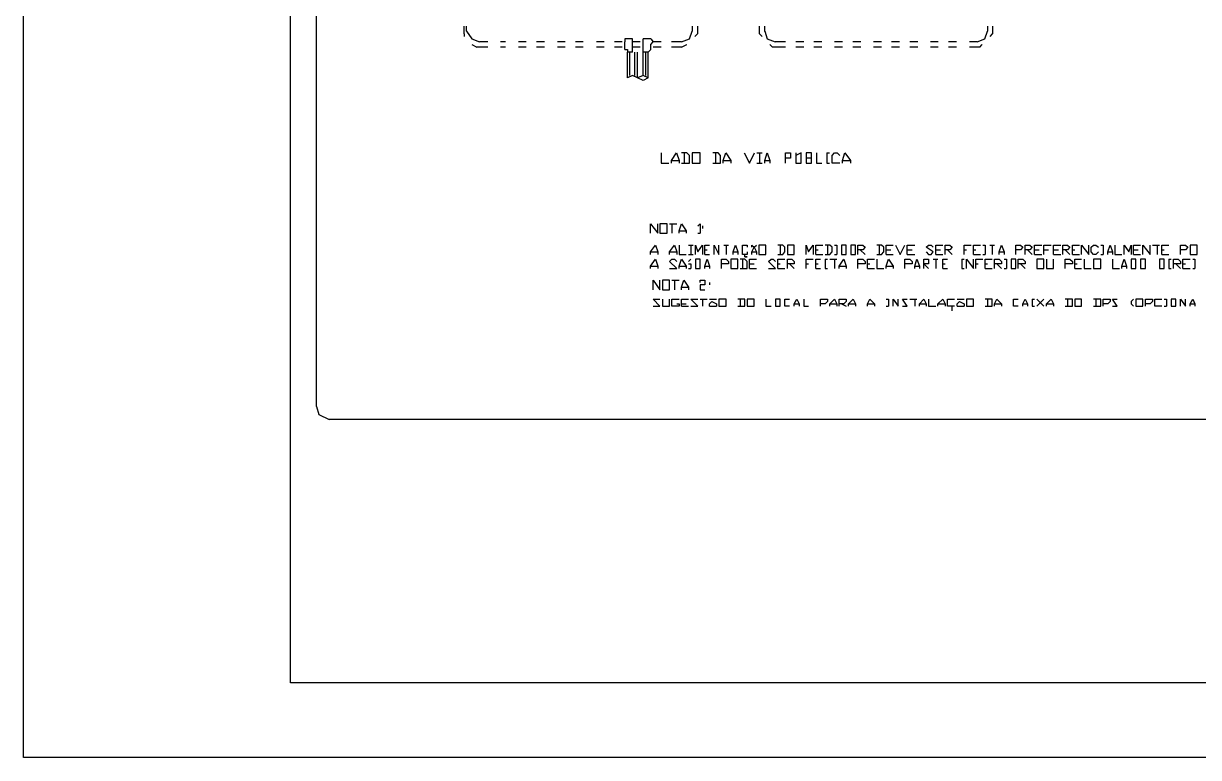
# Model space of a CAD drawing. Header units: millimetres. Extents: x 3453 to 3750, y 2320 to 2530.
# Drawn here: x 3453 to 3563, y 2320.1 to 2388.8 of the extents above; entities that cross this region are included whole.
import ezdxf

# ---------------------------------------------------------------- set-up
doc = ezdxf.new("R2010")
doc.units = ezdxf.units.MM

msp = doc.modelspace()

# ---------------------------------------------------------------- hatches: boundary and pattern name
at = {"true_color": 0x000007}
for points in [[(3494.49, 2388.03), (3494.47, 2388.03), (3494.47, 2388.01), (3494.49, 2388.01)], [(3516.07, 2387.8), (3516.05, 2387.8), (3516.05, 2387.76), (3516.07, 2387.76)], [(3522.37, 2388.03), (3522.34, 2388.03), (3522.34, 2388.01), (3522.37, 2388.01)], [(3543.74, 2387.8), (3543.71, 2387.8), (3543.71, 2387.76), (3543.74, 2387.76)]]:
    msp.add_hatch(color=7, dxfattribs=at).paths.add_polyline_path(points)

# ---------------------------------------------------------------- linework, layer by layer
at = {"ltscale": 3}
for p, q in [((3453, 2320.07), (3453, 2530.07)), ((3478, 2327.07), (3478, 2523.07)), ((3743, 2327.07), (3478, 2327.07)), ((3750, 2320.07), (3453, 2320.07))]:
    msp.add_line(p, q, dxfattribs=at)
at = {"color": 7, "linetype": 'Continuous', "lineweight": -2, "true_color": 0x000007}
for points in [[(3480.42, 2352.93), (3480.42, 2457.83), (3480.42, 2457.83)], [(3494.26, 2387.82), (3494.26, 2388.55), (3494.26, 2388.55)], [(3494.49, 2388.07), (3494.49, 2388.55), (3494.49, 2388.55)], [(3515.62, 2388.55), (3515.62, 2388.07), (3515.62, 2388.07)], [(3516.11, 2388.55), (3516.11, 2387.82), (3516.11, 2387.82)], [(3521.92, 2387.82), (3521.92, 2388.55), (3521.92, 2388.55)], [(3522.4, 2388.07), (3522.4, 2388.55), (3522.4, 2388.55)], [(3543.25, 2388.55), (3543.25, 2388.07), (3543.25, 2388.07)], [(3543.74, 2388.55), (3543.74, 2387.82), (3543.74, 2387.82)], [(3494.26, 2387.82), (3494.26, 2387.58), (3494.26, 2387.58)], [(3494.49, 2388.07), (3494.97, 2387.34), (3495.7, 2387.07)], [(3509.54, 2387.34), (3509.29, 2387.34), (3509.29, 2387.34)], [(3509.29, 2387.34), (3509.29, 2387.07), (3509.29, 2387.07)], [(3510.02, 2387.34), (3509.54, 2387.34), (3509.54, 2387.34)], [(3510.02, 2386.1), (3510.02, 2387.34), (3510.02, 2387.34)], [(3511.01, 2386.1), (3511.01, 2387.34), (3511.01, 2387.34)], [(3511.49, 2387.34), (3511.01, 2387.34), (3511.01, 2387.34)], [(3511.74, 2387.34), (3511.49, 2387.34), (3511.49, 2387.34)], [(3511.74, 2387.34), (3511.97, 2387.07), (3511.97, 2387.07)], [(3514.62, 2387.07), (3515.35, 2387.34), (3515.62, 2388.07)], [(3515.86, 2387.58), (3516.11, 2387.82), (3516.11, 2387.82)], [(3521.92, 2387.82), (3522.16, 2387.58), (3522.16, 2387.58)], [(3522.4, 2388.07), (3522.64, 2387.34), (3523.37, 2387.07)], [(3542.29, 2387.07), (3543.02, 2387.34), (3543.25, 2388.07)], [(3543.5, 2387.58), (3543.74, 2387.82), (3543.74, 2387.82)], [(3494.97, 2386.83), (3495.46, 2386.58), (3495.46, 2386.58)], [(3496.46, 2386.58), (3495.46, 2386.58), (3495.46, 2386.58)], [(3496.46, 2387.07), (3495.7, 2387.07), (3495.7, 2387.07)], [(3498.14, 2387.07), (3497.66, 2387.07), (3497.66, 2387.07)], [(3498.14, 2386.58), (3497.66, 2386.58), (3497.66, 2386.58)], [(3500.07, 2387.07), (3499.34, 2387.07), (3499.34, 2387.07)], [(3500.07, 2386.58), (3499.34, 2386.58), (3499.34, 2386.58)], [(3501.79, 2387.07), (3501.04, 2387.07), (3501.04, 2387.07)], [(3501.79, 2386.58), (3501.04, 2386.58), (3501.04, 2386.58)], [(3503.72, 2387.07), (3502.99, 2387.07), (3502.99, 2387.07)], [(3503.72, 2386.58), (3502.99, 2386.58), (3502.99, 2386.58)], [(3505.4, 2387.07), (3504.69, 2387.07), (3504.69, 2387.07)], [(3505.4, 2386.58), (3504.69, 2386.58), (3504.69, 2386.58)], [(3507.36, 2387.07), (3506.64, 2387.07), (3506.64, 2387.07)], [(3507.36, 2386.58), (3506.64, 2386.58), (3506.64, 2386.58)], [(3509.05, 2387.07), (3508.32, 2387.07), (3508.32, 2387.07)], [(3509.05, 2386.58), (3508.32, 2386.58), (3508.32, 2386.58)], [(3509.29, 2387.07), (3509.29, 2387.08), (3509.29, 2387.08)], [(3509.29, 2386.83), (3509.29, 2387.07), (3509.29, 2387.07)], [(3509.29, 2386.35), (3509.29, 2386.83), (3509.29, 2386.83)], [(3509.29, 2386.35), (3509.54, 2386.35), (3509.54, 2386.1)], [(3510.74, 2387.07), (3510.02, 2387.07), (3510.02, 2387.07)], [(3510.74, 2386.58), (3510.02, 2386.58), (3510.02, 2386.58)], [(3511.49, 2386.1), (3511.74, 2386.35), (3511.74, 2386.35)], [(3511.74, 2386.83), (3511.97, 2387.07), (3511.97, 2387.07)], [(3511.74, 2386.35), (3511.74, 2386.83), (3511.74, 2386.83)], [(3511.97, 2387.07), (3511.97, 2387.08), (3511.97, 2387.08)], [(3512.69, 2387.07), (3511.97, 2387.07), (3511.97, 2387.07)], [(3512.69, 2386.58), (3511.97, 2386.58), (3511.97, 2386.58)], [(3514.62, 2387.07), (3513.66, 2387.07), (3513.66, 2387.07)], [(3514.62, 2386.58), (3513.66, 2386.58), (3513.66, 2386.58)], [(3514.62, 2386.58), (3515.1, 2386.83), (3515.1, 2386.83)], [(3522.89, 2386.83), (3523.12, 2386.58), (3523.12, 2386.58)], [(3524.33, 2386.58), (3523.12, 2386.58), (3523.12, 2386.58)], [(3524.33, 2387.07), (3523.37, 2387.07), (3523.37, 2387.07)], [(3526.05, 2387.07), (3525.32, 2387.07), (3525.32, 2387.07)], [(3526.05, 2386.58), (3525.32, 2386.58), (3525.32, 2386.58)], [(3527.74, 2387.07), (3527.01, 2387.07), (3527.01, 2387.07)], [(3527.74, 2386.58), (3527.01, 2386.58), (3527.01, 2386.58)], [(3529.67, 2387.07), (3528.94, 2387.07), (3528.94, 2387.07)], [(3529.67, 2386.58), (3528.94, 2386.58), (3528.94, 2386.58)], [(3531.39, 2387.07), (3530.66, 2387.07), (3530.66, 2387.07)], [(3531.39, 2386.58), (3530.66, 2386.58), (3530.66, 2386.58)], [(3533.32, 2387.07), (3532.59, 2387.07), (3532.59, 2387.07)], [(3533.32, 2386.58), (3532.59, 2386.58), (3532.59, 2386.58)], [(3535.02, 2387.07), (3534.27, 2387.07), (3534.27, 2387.07)], [(3535.02, 2386.58), (3534.27, 2386.58), (3534.27, 2386.58)], [(3536.72, 2387.07), (3535.99, 2387.07), (3535.99, 2387.07)], [(3536.72, 2386.58), (3535.99, 2386.58), (3535.99, 2386.58)], [(3538.65, 2387.07), (3537.92, 2387.07), (3537.92, 2387.07)], [(3538.65, 2386.58), (3537.92, 2386.58), (3537.92, 2386.58)], [(3539.61, 2387.07), (3539.61, 2387.08), (3539.61, 2387.08)], [(3540.37, 2387.07), (3539.61, 2387.07), (3539.61, 2387.07)], [(3540.37, 2386.58), (3539.61, 2386.58), (3539.61, 2386.58)], [(3542.29, 2387.07), (3541.57, 2387.07), (3541.57, 2387.07)], [(3542.53, 2386.58), (3541.57, 2386.58), (3541.57, 2386.58)], [(3542.53, 2386.58), (3542.77, 2386.83), (3542.77, 2386.83)], [(3509.54, 2383.7), (3509.54, 2386.1), (3509.54, 2386.1)], [(3510.02, 2386.1), (3509.54, 2386.1), (3509.54, 2386.1)], [(3509.77, 2383.93), (3509.77, 2386.1), (3509.77, 2386.1)], [(3510.25, 2383.93), (3510.25, 2386.1), (3510.25, 2386.1)], [(3510.5, 2383.7), (3510.5, 2386.1), (3510.5, 2386.1)], [(3511.01, 2383.93), (3511.01, 2386.1), (3511.01, 2386.1)], [(3511.49, 2386.1), (3511.01, 2386.1), (3511.01, 2386.1)], [(3511.26, 2383.93), (3511.26, 2386.1), (3511.26, 2386.1)], [(3511.49, 2383.7), (3511.49, 2386.1), (3511.49, 2386.1)], [(3510.5, 2383.7), (3510.02, 2383.93), (3509.54, 2383.7)], [(3511.49, 2383.7), (3511.01, 2383.93), (3510.5, 2383.7)], [(3511.49, 2383.7), (3511.01, 2383.45), (3510.5, 2383.7)], [(3512.69, 2376.67), (3512.69, 2375.71), (3513.42, 2375.71)], [(3513.66, 2375.71), (3513.66, 2375.95), (3514.14, 2376.67), (3514.39, 2375.95), (3514.39, 2375.71)], [(3514.62, 2375.71), (3515.35, 2375.71), (3515.35, 2376.44), (3515.1, 2376.67), (3514.62, 2376.67)], [(3514.87, 2376.67), (3514.87, 2375.71), (3514.87, 2375.71)], [(3517.55, 2375.71), (3518.27, 2375.71), (3518.27, 2376.44), (3518.04, 2376.67), (3517.55, 2376.67)], [(3517.79, 2376.67), (3517.79, 2375.71), (3517.79, 2375.71)], [(3518.52, 2375.71), (3518.52, 2375.95), (3518.75, 2376.67), (3519.24, 2375.95), (3519.24, 2375.71)], [(3520.47, 2376.67), (3520.96, 2375.71), (3521.44, 2376.67)], [(3521.67, 2376.67), (3522.16, 2376.67), (3522.16, 2376.67)], [(3521.92, 2376.67), (3521.92, 2375.71), (3521.92, 2375.71)], [(3522.4, 2375.71), (3522.4, 2375.95), (3522.64, 2376.67), (3522.89, 2375.95), (3522.89, 2375.71)], [(3524.33, 2375.71), (3524.33, 2376.67), (3524.82, 2376.67), (3524.82, 2376.19), (3524.33, 2376.19)], [(3525.32, 2376.67), (3525.32, 2375.71), (3525.81, 2375.71), (3525.81, 2376.67)], [(3525.81, 2376.67), (3525.32, 2376.44), (3525.32, 2376.44)], [(3526.77, 2376.19), (3526.77, 2376.67), (3526.29, 2376.67)], [(3526.29, 2376.67), (3526.29, 2375.71), (3526.29, 2375.71)], [(3527.25, 2376.67), (3527.25, 2375.71), (3527.74, 2375.71)], [(3528.22, 2376.67), (3528.45, 2376.67), (3528.45, 2376.67)], [(3528.22, 2376.67), (3528.22, 2375.71), (3528.22, 2375.71)], [(3529.42, 2375.71), (3528.7, 2375.71), (3528.7, 2376.44), (3528.94, 2376.67), (3529.18, 2376.67), (3529.42, 2376.44)], [(3529.67, 2375.71), (3529.67, 2375.95), (3529.9, 2376.67), (3530.42, 2375.95), (3530.42, 2375.71)], [(3513.66, 2375.95), (3514.39, 2375.95), (3514.39, 2375.95)], [(3518.52, 2375.95), (3519.24, 2375.95), (3519.24, 2375.95)], [(3521.67, 2375.71), (3522.16, 2375.71), (3522.16, 2375.71)], [(3522.4, 2375.95), (3522.89, 2375.95), (3522.89, 2375.95)], [(3526.29, 2375.71), (3526.77, 2375.71), (3526.77, 2376.19), (3526.29, 2376.19)], [(3528.22, 2375.71), (3528.45, 2375.71), (3528.45, 2375.71)], [(3529.67, 2375.95), (3530.42, 2375.95), (3530.42, 2375.95)], [(3511.72, 2369.15), (3511.72, 2370.05), (3512.38, 2369.15), (3512.38, 2370.05)], [(3513.47, 2370.05), (3514.16, 2370.05), (3514.16, 2370.05)], [(3513.7, 2370.05), (3513.7, 2369.15), (3513.7, 2369.15)], [(3514.38, 2369.15), (3514.38, 2369.37), (3514.6, 2370.05), (3515.03, 2369.37), (3515.03, 2369.15)], [(3516.14, 2369.84), (3516.35, 2370.05), (3516.35, 2369.15)], [(3516.58, 2369.84), (3516.58, 2369.61), (3516.58, 2369.61)], [(3514.38, 2369.37), (3515.03, 2369.37), (3515.03, 2369.37)], [(3516.14, 2369.15), (3516.35, 2369.15), (3516.35, 2369.15)], [(3511.72, 2367.17), (3511.72, 2367.4), (3512.16, 2368.05), (3512.38, 2367.4), (3512.38, 2367.17)], [(3513.47, 2367.17), (3513.47, 2367.4), (3513.94, 2368.05), (3514.16, 2367.4), (3514.16, 2367.17)], [(3514.38, 2368.05), (3514.38, 2367.17), (3515.03, 2367.17)], [(3515.26, 2368.05), (3515.7, 2368.05), (3515.7, 2368.05)], [(3515.47, 2368.05), (3515.47, 2367.17), (3515.47, 2367.17)], [(3515.91, 2367.17), (3515.91, 2368.05), (3516.14, 2367.4), (3516.58, 2368.05), (3516.58, 2367.17)], [(3516.79, 2367.17), (3516.79, 2368.05), (3517.23, 2368.05)], [(3516.79, 2367.61), (3517.01, 2367.61), (3517.01, 2367.61)], [(3517.67, 2367.17), (3517.67, 2368.05), (3518.11, 2367.17), (3518.11, 2368.05)], [(3518.57, 2368.05), (3519, 2368.05), (3519, 2368.05)], [(3518.79, 2368.05), (3518.79, 2367.17), (3518.79, 2367.17)], [(3519.44, 2367.17), (3519.44, 2367.4), (3519.67, 2368.05), (3519.88, 2367.4), (3519.88, 2367.17)], [(3520.76, 2367.4), (3520.76, 2367.17), (3520.32, 2367.17), (3520.32, 2368.05), (3520.76, 2368.05), (3520.76, 2367.84)], [(3521.2, 2367.84), (3521.2, 2368.05), (3521.42, 2367.84), (3521.64, 2368.05)], [(3521.2, 2367.17), (3521.2, 2367.4), (3521.42, 2367.84), (3521.64, 2367.4), (3521.64, 2367.17)], [(3523.64, 2367.17), (3524.08, 2367.17), (3524.29, 2367.4), (3524.29, 2367.84), (3524.08, 2368.05), (3523.64, 2368.05)], [(3523.86, 2368.05), (3523.86, 2367.17), (3523.86, 2367.17)], [(3526.27, 2367.17), (3526.27, 2368.05), (3526.49, 2367.4), (3526.92, 2368.05), (3526.92, 2367.17)], [(3527.17, 2367.17), (3527.17, 2368.05), (3527.83, 2368.05)], [(3527.17, 2367.61), (3527.4, 2367.61), (3527.4, 2367.61)], [(3528.05, 2367.17), (3528.49, 2367.17), (3528.71, 2367.4), (3528.71, 2367.84), (3528.49, 2368.05), (3528.05, 2368.05)], [(3528.27, 2368.05), (3528.27, 2367.17), (3528.27, 2367.17)], [(3528.93, 2368.05), (3529.15, 2368.05), (3529.15, 2368.05)], [(3529.15, 2368.05), (3529.15, 2367.17), (3529.15, 2367.17)], [(3529.59, 2367.17), (3530.03, 2367.17), (3530.03, 2368.05), (3529.59, 2368.05)], [(3529.59, 2368.05), (3529.59, 2367.17), (3529.59, 2367.17)], [(3531.12, 2367.17), (3531.12, 2368.05), (3531.58, 2368.05), (3531.8, 2367.84), (3531.8, 2367.84), (3531.58, 2367.61), (3531.12, 2367.61)], [(3531.33, 2367.61), (3531.8, 2367.17), (3531.8, 2367.17)], [(3532.9, 2367.17), (3533.33, 2367.17), (3533.56, 2367.4), (3533.56, 2367.84), (3533.33, 2368.05), (3532.9, 2368.05)], [(3533.12, 2368.05), (3533.12, 2367.17), (3533.12, 2367.17)], [(3533.77, 2367.17), (3533.77, 2368.05), (3534.44, 2368.05)], [(3533.77, 2367.61), (3534.21, 2367.61), (3534.21, 2367.61)], [(3534.65, 2368.05), (3535.09, 2367.17), (3535.53, 2368.05)], [(3535.75, 2367.17), (3535.75, 2368.05), (3536.44, 2368.05)], [(3535.75, 2367.61), (3536.21, 2367.61), (3536.21, 2367.61)], [(3537.53, 2367.4), (3537.74, 2367.17), (3537.97, 2367.17), (3538.18, 2367.4), (3537.53, 2367.84), (3537.74, 2368.05), (3537.97, 2368.05), (3538.18, 2367.84)], [(3538.41, 2367.17), (3538.41, 2368.05), (3539.06, 2368.05)], [(3538.41, 2367.61), (3538.85, 2367.61), (3538.85, 2367.61)], [(3539.29, 2367.17), (3539.29, 2368.05), (3539.72, 2368.05), (3539.94, 2367.84), (3539.94, 2367.84), (3539.72, 2367.61), (3539.29, 2367.61)], [(3539.5, 2367.61), (3539.94, 2367.17), (3539.94, 2367.17)], [(3541.06, 2367.17), (3541.06, 2368.05), (3541.73, 2368.05)], [(3541.06, 2367.61), (3541.29, 2367.61), (3541.29, 2367.61)], [(3541.94, 2367.17), (3541.94, 2368.05), (3542.6, 2368.05)], [(3541.94, 2367.61), (3542.16, 2367.61), (3542.16, 2367.61)], [(3542.82, 2368.05), (3543.04, 2368.05), (3543.04, 2368.05)], [(3543.04, 2368.05), (3543.04, 2367.17), (3543.04, 2367.17)], [(3543.47, 2368.05), (3543.91, 2368.05), (3543.91, 2368.05)], [(3543.69, 2368.05), (3543.69, 2367.17), (3543.69, 2367.17)], [(3544.35, 2367.17), (3544.35, 2367.4), (3544.57, 2368.05), (3544.82, 2367.4), (3544.82, 2367.17)], [(3545.91, 2367.17), (3545.91, 2368.05), (3546.35, 2368.05), (3546.57, 2367.84), (3546.57, 2367.84), (3546.35, 2367.61), (3545.91, 2367.61)], [(3546.79, 2367.17), (3546.79, 2368.05), (3547.23, 2368.05), (3547.45, 2367.84), (3547.45, 2367.84), (3547.23, 2367.61), (3546.79, 2367.61)], [(3547.01, 2367.61), (3547.45, 2367.17), (3547.45, 2367.17)], [(3547.66, 2367.17), (3547.66, 2368.05), (3548.33, 2368.05)], [(3547.66, 2367.61), (3548.1, 2367.61), (3548.1, 2367.61)], [(3548.54, 2367.17), (3548.54, 2368.05), (3549.23, 2368.05)], [(3548.54, 2367.61), (3548.98, 2367.61), (3548.98, 2367.61)], [(3549.45, 2367.17), (3549.45, 2368.05), (3550.11, 2368.05)], [(3549.45, 2367.61), (3549.89, 2367.61), (3549.89, 2367.61)], [(3550.32, 2367.17), (3550.32, 2368.05), (3550.76, 2368.05), (3550.98, 2367.84), (3550.98, 2367.84), (3550.76, 2367.61), (3550.32, 2367.61)], [(3550.54, 2367.61), (3550.98, 2367.17), (3550.98, 2367.17)], [(3551.2, 2367.17), (3551.2, 2368.05), (3551.86, 2368.05)], [(3551.2, 2367.61), (3551.42, 2367.61), (3551.42, 2367.61)], [(3552.07, 2367.17), (3552.07, 2368.05), (3552.74, 2367.17), (3552.74, 2368.05)], [(3553.64, 2367.4), (3553.39, 2367.17), (3553.18, 2367.17), (3552.95, 2367.4), (3552.95, 2367.84), (3553.18, 2368.05), (3553.39, 2368.05), (3553.64, 2367.84)], [(3553.86, 2368.05), (3554.08, 2368.05), (3554.08, 2368.05)], [(3554.08, 2368.05), (3554.08, 2367.17), (3554.08, 2367.17)], [(3554.51, 2367.17), (3554.51, 2367.4), (3554.74, 2368.05), (3554.95, 2367.4), (3554.95, 2367.17)], [(3555.18, 2368.05), (3555.18, 2367.17), (3555.83, 2367.17)], [(3556.06, 2367.17), (3556.06, 2368.05), (3556.48, 2367.4), (3556.71, 2368.05), (3556.71, 2367.17)], [(3556.92, 2367.17), (3556.92, 2368.05), (3557.59, 2368.05)], [(3556.92, 2367.61), (3557.36, 2367.61), (3557.36, 2367.61)], [(3557.8, 2367.17), (3557.8, 2368.05), (3558.48, 2367.17), (3558.48, 2368.05)], [(3558.71, 2368.05), (3559.36, 2368.05), (3559.36, 2368.05)], [(3559.15, 2368.05), (3559.15, 2367.17), (3559.15, 2367.17)], [(3559.59, 2367.17), (3559.59, 2368.05), (3560.24, 2368.05)], [(3559.59, 2367.61), (3559.8, 2367.61), (3559.8, 2367.61)], [(3561.34, 2367.17), (3561.34, 2368.05), (3561.78, 2368.05), (3562, 2367.84), (3562, 2367.84), (3561.78, 2367.61), (3561.34, 2367.61)], [(3511.72, 2367.4), (3512.38, 2367.4), (3512.38, 2367.4)], [(3511.72, 2365.86), (3511.72, 2366.08), (3512.16, 2366.73), (3512.38, 2366.08), (3512.38, 2365.86)], [(3513.47, 2367.4), (3514.16, 2367.4), (3514.16, 2367.4)], [(3513.47, 2365.86), (3514.16, 2365.86), (3513.47, 2366.52), (3513.7, 2366.73), (3513.94, 2366.73), (3514.16, 2366.52)], [(3514.38, 2365.86), (3514.38, 2366.08), (3514.6, 2366.73), (3515.03, 2366.08), (3515.03, 2365.86)], [(3515.26, 2367.17), (3515.7, 2367.17), (3515.7, 2367.17)], [(3515.47, 2366.73), (3515.26, 2366.52), (3515.26, 2366.52)], [(3515.91, 2365.86), (3516.35, 2365.86), (3516.35, 2366.73), (3515.91, 2366.73)], [(3515.91, 2366.73), (3515.91, 2365.86), (3515.91, 2365.86)], [(3516.79, 2367.17), (3517.23, 2367.17), (3517.23, 2367.17)], [(3516.79, 2365.86), (3516.79, 2366.08), (3517.01, 2366.73), (3517.23, 2366.08), (3517.23, 2365.86)], [(3518.35, 2365.86), (3518.35, 2366.73), (3518.79, 2366.73), (3519, 2366.52), (3519, 2366.29), (3518.35, 2366.29)], [(3519.44, 2367.4), (3519.88, 2367.4), (3519.88, 2367.4)], [(3520.11, 2365.86), (3520.76, 2365.86), (3520.76, 2366.52), (3520.55, 2366.73), (3520.11, 2366.73)], [(3520.32, 2366.73), (3520.32, 2365.86), (3520.32, 2365.86)], [(3520.55, 2366.96), (3520.76, 2366.96), (3520.55, 2366.96), (3520.55, 2367.17)], [(3520.98, 2365.86), (3520.98, 2366.73), (3521.64, 2366.73)], [(3521.2, 2367.4), (3521.64, 2367.4), (3521.64, 2367.4)], [(3522.76, 2365.86), (3523.42, 2365.86), (3522.76, 2366.52), (3522.99, 2366.73), (3523.2, 2366.73), (3523.42, 2366.52)], [(3523.64, 2365.86), (3523.64, 2366.73), (3524.29, 2366.73)], [(3524.52, 2365.86), (3524.52, 2366.73), (3524.95, 2366.73), (3525.17, 2366.52), (3525.17, 2366.29), (3524.52, 2366.29)], [(3526.27, 2365.86), (3526.27, 2366.73), (3526.92, 2366.73)], [(3527.17, 2367.17), (3527.83, 2367.17), (3527.83, 2367.17)], [(3527.17, 2365.86), (3527.17, 2366.73), (3527.61, 2366.73)], [(3528.05, 2366.73), (3528.27, 2366.73), (3528.27, 2366.73)], [(3528.05, 2366.73), (3528.05, 2365.86), (3528.05, 2365.86)], [(3528.49, 2366.73), (3529.15, 2366.73), (3529.15, 2366.73)], [(3528.93, 2367.17), (3529.15, 2367.17), (3529.15, 2367.17)], [(3528.93, 2366.73), (3528.93, 2365.86), (3528.93, 2365.86)], [(3529.36, 2365.86), (3529.36, 2366.08), (3529.8, 2366.73), (3530.03, 2366.08), (3530.03, 2365.86)], [(3531.12, 2365.86), (3531.12, 2366.73), (3531.58, 2366.73), (3531.8, 2366.52), (3531.8, 2366.29), (3531.12, 2366.29)], [(3532.02, 2365.86), (3532.02, 2366.73), (3532.68, 2366.73)], [(3532.9, 2366.73), (3532.9, 2365.86), (3533.56, 2365.86)], [(3533.77, 2367.17), (3534.44, 2367.17), (3534.44, 2367.17)], [(3533.77, 2365.86), (3533.77, 2366.08), (3534, 2366.73), (3534.44, 2366.08), (3534.44, 2365.86)], [(3535.53, 2365.86), (3535.53, 2366.73), (3536, 2366.73), (3536.21, 2366.52), (3536.21, 2366.29), (3535.53, 2366.29)], [(3535.75, 2367.17), (3536.44, 2367.17), (3536.44, 2367.17)], [(3536.44, 2365.86), (3536.44, 2366.08), (3536.65, 2366.73), (3536.88, 2366.08), (3536.88, 2365.86)], [(3537.31, 2365.86), (3537.31, 2366.73), (3537.74, 2366.73), (3537.74, 2366.29), (3537.31, 2366.29)], [(3538.18, 2366.73), (3538.62, 2366.73), (3538.62, 2366.73)], [(3538.41, 2367.17), (3539.06, 2367.17), (3539.06, 2367.17)], [(3538.41, 2366.73), (3538.41, 2365.86), (3538.41, 2365.86)], [(3539.06, 2365.86), (3539.06, 2366.73), (3539.5, 2366.73)], [(3540.85, 2366.73), (3541.06, 2366.73), (3541.06, 2366.73)], [(3540.85, 2366.73), (3540.85, 2365.86), (3540.85, 2365.86)], [(3541.29, 2365.86), (3541.29, 2366.73), (3541.94, 2365.86), (3541.94, 2366.73)], [(3541.94, 2367.17), (3542.6, 2367.17), (3542.6, 2367.17)], [(3542.16, 2365.86), (3542.16, 2366.73), (3542.82, 2366.73)], [(3542.82, 2367.17), (3543.04, 2367.17), (3543.04, 2367.17)], [(3543.04, 2365.86), (3543.04, 2366.73), (3543.69, 2366.73)], [(3543.91, 2365.86), (3543.91, 2366.73), (3544.35, 2366.73), (3544.57, 2366.52), (3544.57, 2366.29), (3543.91, 2366.29)], [(3544.35, 2367.4), (3544.82, 2367.4), (3544.82, 2367.4)], [(3544.82, 2366.73), (3545.03, 2366.73), (3545.03, 2366.73)], [(3545.03, 2366.73), (3545.03, 2365.86), (3545.03, 2365.86)], [(3546.13, 2365.86), (3546.13, 2366.73), (3546.57, 2366.73), (3546.79, 2366.52), (3546.79, 2366.29), (3546.13, 2366.29)], [(3547.66, 2367.17), (3548.33, 2367.17), (3548.33, 2367.17)], [(3548.77, 2366.73), (3548.77, 2365.86), (3549.45, 2365.86), (3549.45, 2366.73)], [(3549.45, 2367.17), (3550.11, 2367.17), (3550.11, 2367.17)], [(3550.54, 2365.86), (3550.54, 2366.73), (3550.98, 2366.73), (3551.2, 2366.52), (3551.2, 2366.29), (3550.54, 2366.29)], [(3551.2, 2367.17), (3551.86, 2367.17), (3551.86, 2367.17)], [(3551.42, 2365.86), (3551.42, 2366.73), (3552.07, 2366.73)], [(3552.3, 2366.73), (3552.3, 2365.86), (3552.95, 2365.86)], [(3553.86, 2367.17), (3554.08, 2367.17), (3554.08, 2367.17)], [(3554.51, 2367.4), (3554.95, 2367.4), (3554.95, 2367.4)], [(3554.95, 2366.73), (3554.95, 2365.86), (3555.62, 2365.86)], [(3555.83, 2365.86), (3555.83, 2366.08), (3556.06, 2366.73), (3556.27, 2366.08), (3556.27, 2365.86)], [(3556.71, 2365.86), (3557.15, 2365.86), (3557.15, 2366.73), (3556.71, 2366.73)], [(3556.71, 2366.73), (3556.71, 2365.86), (3556.71, 2365.86)], [(3556.92, 2367.17), (3557.59, 2367.17), (3557.59, 2367.17)], [(3559.36, 2365.86), (3559.8, 2365.86), (3559.8, 2366.73), (3559.36, 2366.73)], [(3559.36, 2366.73), (3559.36, 2365.86), (3559.36, 2365.86)], [(3559.59, 2367.17), (3560.24, 2367.17), (3560.24, 2367.17)], [(3560.24, 2366.73), (3560.46, 2366.73), (3560.46, 2366.73)], [(3560.24, 2366.73), (3560.24, 2365.86), (3560.24, 2365.86)], [(3560.68, 2365.86), (3560.68, 2366.73), (3561.12, 2366.73), (3561.34, 2366.52), (3561.34, 2366.29), (3560.68, 2366.29)], [(3561.56, 2365.86), (3561.56, 2366.73), (3562.22, 2366.73)], [(3562.47, 2366.73), (3562.68, 2366.73), (3562.68, 2366.73)], [(3562.68, 2366.73), (3562.68, 2365.86), (3562.68, 2365.86)], [(3511.72, 2366.08), (3512.38, 2366.08), (3512.38, 2366.08)], [(3514.38, 2366.08), (3515.03, 2366.08), (3515.03, 2366.08)], [(3515.26, 2366.29), (3515.47, 2366.29), (3515.47, 2366.29)], [(3515.26, 2365.86), (3515.47, 2365.86), (3515.47, 2365.86)], [(3515.47, 2366.29), (3515.47, 2365.86), (3515.47, 2365.86)], [(3516.79, 2366.08), (3517.23, 2366.08), (3517.23, 2366.08)], [(3520.98, 2366.29), (3521.42, 2366.29), (3521.42, 2366.29)], [(3520.98, 2365.86), (3521.64, 2365.86), (3521.64, 2365.86)], [(3523.64, 2366.29), (3523.86, 2366.29), (3523.86, 2366.29)], [(3523.64, 2365.86), (3524.29, 2365.86), (3524.29, 2365.86)], [(3524.73, 2366.29), (3525.17, 2365.86), (3525.17, 2365.86)], [(3526.27, 2366.29), (3526.49, 2366.29), (3526.49, 2366.29)], [(3527.17, 2366.29), (3527.4, 2366.29), (3527.4, 2366.29)], [(3527.17, 2365.86), (3527.61, 2365.86), (3527.61, 2365.86)], [(3528.05, 2365.86), (3528.27, 2365.86), (3528.27, 2365.86)], [(3529.36, 2366.08), (3530.03, 2366.08), (3530.03, 2366.08)], [(3532.02, 2366.29), (3532.24, 2366.29), (3532.24, 2366.29)], [(3532.02, 2365.86), (3532.68, 2365.86), (3532.68, 2365.86)], [(3533.77, 2366.08), (3534.44, 2366.08), (3534.44, 2366.08)], [(3536.44, 2366.08), (3536.88, 2366.08), (3536.88, 2366.08)], [(3537.31, 2366.29), (3537.74, 2365.86), (3537.74, 2365.86)], [(3539.06, 2366.29), (3539.29, 2366.29), (3539.29, 2366.29)], [(3539.06, 2365.86), (3539.5, 2365.86), (3539.5, 2365.86)], [(3540.85, 2365.86), (3541.06, 2365.86), (3541.06, 2365.86)], [(3542.16, 2366.29), (3542.38, 2366.29), (3542.38, 2366.29)], [(3543.04, 2366.29), (3543.26, 2366.29), (3543.26, 2366.29)], [(3543.04, 2365.86), (3543.69, 2365.86), (3543.69, 2365.86)], [(3544.13, 2366.29), (3544.57, 2365.86), (3544.57, 2365.86)], [(3544.82, 2365.86), (3545.03, 2365.86), (3545.03, 2365.86)], [(3546.35, 2366.29), (3546.79, 2365.86), (3546.79, 2365.86)], [(3551.42, 2366.29), (3551.64, 2366.29), (3551.64, 2366.29)], [(3551.42, 2365.86), (3552.07, 2365.86), (3552.07, 2365.86)], [(3555.83, 2366.08), (3556.27, 2366.08), (3556.27, 2366.08)], [(3560.24, 2365.86), (3560.46, 2365.86), (3560.46, 2365.86)], [(3560.9, 2366.29), (3561.34, 2365.86), (3561.34, 2365.86)], [(3561.56, 2366.29), (3561.78, 2366.29), (3561.78, 2366.29)], [(3561.56, 2365.86), (3562.22, 2365.86), (3562.22, 2365.86)], [(3562.47, 2365.86), (3562.68, 2365.86), (3562.68, 2365.86)], [(3511.94, 2363.87), (3511.94, 2364.76), (3512.59, 2363.87), (3512.59, 2364.76)], [(3513.7, 2364.76), (3514.38, 2364.76), (3514.38, 2364.76)], [(3513.94, 2364.76), (3513.94, 2363.87), (3513.94, 2363.87)], [(3514.6, 2363.87), (3514.6, 2364.11), (3514.82, 2364.76), (3515.26, 2364.11), (3515.26, 2363.87)], [(3516.35, 2364.55), (3516.35, 2364.76), (3516.79, 2364.76), (3516.79, 2364.55), (3516.79, 2364.33), (3516.35, 2364.33), (3516.35, 2363.87), (3516.79, 2363.87)], [(3517.23, 2364.55), (3517.23, 2364.33), (3517.23, 2364.33)], [(3514.6, 2364.11), (3515.26, 2364.11), (3515.26, 2364.11)], [(3511.94, 2362.32), (3512.59, 2362.32), (3511.94, 2362.99), (3512.59, 2362.99)], [(3512.82, 2362.99), (3512.82, 2362.32), (3513.47, 2362.32), (3513.47, 2362.99)], [(3514.16, 2362.55), (3514.38, 2362.55), (3514.38, 2362.32), (3513.7, 2362.32), (3513.7, 2362.99), (3514.38, 2362.99)], [(3514.6, 2362.32), (3514.6, 2362.99), (3515.26, 2362.99)], [(3514.6, 2362.55), (3515.03, 2362.55), (3515.03, 2362.55)], [(3514.6, 2362.32), (3515.26, 2362.32), (3515.26, 2362.32)], [(3515.47, 2362.32), (3516.14, 2362.32), (3515.47, 2362.99), (3516.14, 2362.99)], [(3516.35, 2362.99), (3517.01, 2362.99), (3517.01, 2362.99)], [(3516.58, 2362.99), (3516.58, 2362.32), (3516.58, 2362.32)], [(3517.23, 2362.99), (3517.88, 2362.99), (3517.88, 2362.99)], [(3517.23, 2362.32), (3517.23, 2362.55), (3517.44, 2362.76), (3517.88, 2362.55), (3517.88, 2362.32)], [(3517.23, 2362.32), (3517.88, 2362.32), (3517.88, 2362.32)], [(3519.88, 2362.32), (3520.55, 2362.32), (3520.55, 2362.99), (3519.88, 2362.99)], [(3520.11, 2362.99), (3520.11, 2362.32), (3520.11, 2362.32)], [(3522.51, 2362.99), (3522.51, 2362.32), (3522.99, 2362.32)], [(3524.73, 2362.32), (3524.29, 2362.32), (3524.29, 2362.99), (3524.73, 2362.99)], [(3525.17, 2362.32), (3525.17, 2362.55), (3525.39, 2362.99), (3525.61, 2362.55), (3525.61, 2362.32)], [(3525.17, 2362.55), (3525.61, 2362.55), (3525.61, 2362.55)], [(3526.05, 2362.99), (3526.05, 2362.32), (3526.49, 2362.32)], [(3527.61, 2362.32), (3527.61, 2362.99), (3528.27, 2362.99), (3528.27, 2362.76), (3528.05, 2362.55), (3527.61, 2362.55)], [(3528.49, 2362.32), (3528.49, 2362.55), (3528.93, 2362.99), (3529.15, 2362.55), (3529.15, 2362.32)], [(3528.49, 2362.55), (3529.15, 2362.55), (3529.15, 2362.55)], [(3529.36, 2362.32), (3529.36, 2362.99), (3530.03, 2362.99), (3530.03, 2362.76), (3529.8, 2362.55), (3529.36, 2362.55)], [(3529.59, 2362.55), (3530.03, 2362.32), (3530.03, 2362.32)], [(3530.24, 2362.32), (3530.24, 2362.55), (3530.68, 2362.99), (3530.89, 2362.55), (3530.89, 2362.32)], [(3530.24, 2362.55), (3530.89, 2362.55), (3530.89, 2362.55)], [(3532.02, 2362.32), (3532.02, 2362.55), (3532.24, 2362.99), (3532.68, 2362.55), (3532.68, 2362.32)], [(3532.02, 2362.55), (3532.68, 2362.55), (3532.68, 2362.55)], [(3533.77, 2362.99), (3534, 2362.99), (3534, 2362.99)], [(3533.77, 2362.32), (3534, 2362.32), (3534, 2362.32)], [(3534, 2362.99), (3534, 2362.32), (3534, 2362.32)], [(3534.44, 2362.32), (3534.44, 2362.99), (3534.88, 2362.32), (3534.88, 2362.99)], [(3535.31, 2362.32), (3535.75, 2362.32), (3535.31, 2362.99), (3535.75, 2362.99)], [(3536, 2362.99), (3536.65, 2362.99), (3536.65, 2362.99)], [(3536.44, 2362.99), (3536.44, 2362.32), (3536.44, 2362.32)], [(3536.88, 2362.32), (3536.88, 2362.55), (3537.31, 2362.99), (3537.53, 2362.55), (3537.53, 2362.32)], [(3536.88, 2362.55), (3537.53, 2362.55), (3537.53, 2362.55)], [(3537.74, 2362.99), (3537.74, 2362.32), (3538.41, 2362.32)], [(3538.62, 2362.32), (3538.62, 2362.55), (3539.06, 2362.99), (3539.29, 2362.55), (3539.29, 2362.32)], [(3538.62, 2362.55), (3539.29, 2362.55), (3539.29, 2362.55)], [(3540.16, 2362.32), (3539.5, 2362.32), (3539.5, 2362.99), (3540.16, 2362.99)], [(3539.94, 2361.89), (3539.94, 2362.11), (3539.94, 2362.32)], [(3540.41, 2362.99), (3541.06, 2362.99), (3541.06, 2362.99)], [(3540.41, 2362.32), (3540.41, 2362.55), (3540.62, 2362.76), (3541.06, 2362.55), (3541.06, 2362.32)], [(3540.41, 2362.32), (3541.06, 2362.32), (3541.06, 2362.32)], [(3543.04, 2362.32), (3543.69, 2362.32), (3543.69, 2362.99), (3543.04, 2362.99)], [(3543.26, 2362.99), (3543.26, 2362.32), (3543.26, 2362.32)], [(3543.91, 2362.32), (3543.91, 2362.55), (3544.13, 2362.99), (3544.57, 2362.55), (3544.57, 2362.32)], [(3543.91, 2362.55), (3544.57, 2362.55), (3544.57, 2362.55)], [(3546.13, 2362.32), (3545.7, 2362.32), (3545.7, 2362.99), (3546.13, 2362.99)], [(3546.57, 2362.32), (3546.57, 2362.55), (3546.79, 2362.99), (3547.01, 2362.55), (3547.01, 2362.32)], [(3546.57, 2362.55), (3547.01, 2362.55), (3547.01, 2362.55)], [(3547.45, 2362.99), (3547.66, 2362.99), (3547.66, 2362.99)], [(3547.45, 2362.99), (3547.45, 2362.32), (3547.45, 2362.32)], [(3547.45, 2362.32), (3547.66, 2362.32), (3547.66, 2362.32)], [(3547.89, 2362.32), (3548.54, 2362.99), (3548.54, 2362.99)], [(3547.89, 2362.99), (3548.54, 2362.32), (3548.54, 2362.32)], [(3548.77, 2362.32), (3548.77, 2362.55), (3549.23, 2362.99), (3549.45, 2362.55), (3549.45, 2362.32)], [(3548.77, 2362.55), (3549.45, 2362.55), (3549.45, 2362.55)], [(3550.54, 2362.32), (3551.2, 2362.32), (3551.2, 2362.99), (3550.54, 2362.99)], [(3550.76, 2362.99), (3550.76, 2362.32), (3550.76, 2362.32)], [(3553.18, 2362.32), (3553.86, 2362.32), (3553.86, 2362.99), (3553.18, 2362.99)], [(3553.39, 2362.99), (3553.39, 2362.32), (3553.39, 2362.32)], [(3554.08, 2362.32), (3554.08, 2362.99), (3554.74, 2362.99), (3554.74, 2362.76), (3554.51, 2362.55), (3554.08, 2362.55)], [(3554.95, 2362.32), (3555.39, 2362.32), (3554.95, 2362.99), (3555.39, 2362.99)], [(3556.92, 2362.99), (3556.71, 2362.76), (3556.71, 2362.55), (3556.92, 2362.32)], [(3558.05, 2362.32), (3558.05, 2362.99), (3558.71, 2362.99), (3558.71, 2362.76), (3558.48, 2362.55), (3558.05, 2362.55)], [(3559.59, 2362.32), (3558.92, 2362.32), (3558.92, 2362.99), (3559.59, 2362.99)], [(3559.8, 2362.99), (3560.03, 2362.99), (3560.03, 2362.99)], [(3559.8, 2362.32), (3560.03, 2362.32), (3560.03, 2362.32)], [(3560.03, 2362.99), (3560.03, 2362.32), (3560.03, 2362.32)], [(3561.34, 2362.32), (3561.34, 2362.99), (3561.78, 2362.32), (3561.78, 2362.99)], [(3562.22, 2362.32), (3562.22, 2362.55), (3562.47, 2362.99), (3562.68, 2362.55), (3562.68, 2362.32)], [(3562.22, 2362.55), (3562.68, 2362.55), (3562.68, 2362.55)], [(3480.42, 2352.93), (3480.66, 2352.2), (3481.62, 2351.71)], [(3618.96, 2351.71), (3481.62, 2351.71), (3481.62, 2351.71)]]:
    msp.add_lwpolyline(points, dxfattribs=at)
for points in [[(3509.29, 2386.83), (3509.29, 2386.83)], [(3511.74, 2386.83), (3511.74, 2386.83)], [(3515.62, 2376.67), (3515.62, 2375.71), (3516.34, 2375.71), (3516.34, 2376.67)], [(3512.59, 2370.05), (3512.59, 2369.15), (3513.26, 2369.15), (3513.26, 2370.05)], [(3516.58, 2369.37), (3516.58, 2369.37)], [(3521.86, 2368.05), (3521.86, 2367.17), (3522.51, 2367.17), (3522.51, 2368.05)], [(3524.52, 2368.05), (3524.52, 2367.17), (3525.17, 2367.17), (3525.17, 2368.05)], [(3530.46, 2368.05), (3530.46, 2367.17), (3530.89, 2367.17), (3530.89, 2368.05)], [(3562.22, 2368.05), (3562.22, 2367.17), (3562.9, 2367.17), (3562.9, 2368.05)], [(3519.23, 2366.73), (3519.23, 2365.86), (3519.88, 2365.86), (3519.88, 2366.73)], [(3545.47, 2366.73), (3545.47, 2365.86), (3545.91, 2365.86), (3545.91, 2366.73)], [(3547.89, 2366.73), (3547.89, 2365.86), (3548.54, 2365.86), (3548.54, 2366.73)], [(3553.18, 2366.73), (3553.18, 2365.86), (3553.86, 2365.86), (3553.86, 2366.73)], [(3557.59, 2366.73), (3557.59, 2365.86), (3558.05, 2365.86), (3558.05, 2366.73)], [(3512.82, 2364.76), (3512.82, 2363.87), (3513.47, 2363.87), (3513.47, 2364.76)], [(3517.23, 2364.11), (3517.23, 2364.11)], [(3518.11, 2362.99), (3518.11, 2362.32), (3518.79, 2362.32), (3518.79, 2362.99)], [(3520.76, 2362.99), (3520.76, 2362.32), (3521.42, 2362.32), (3521.42, 2362.99)], [(3523.42, 2362.99), (3523.42, 2362.32), (3523.86, 2362.32), (3523.86, 2362.99)], [(3541.29, 2362.99), (3541.29, 2362.32), (3541.94, 2362.32), (3541.94, 2362.99)], [(3551.42, 2362.99), (3551.42, 2362.32), (3552.07, 2362.32), (3552.07, 2362.99)], [(3557.15, 2362.99), (3557.15, 2362.32), (3557.8, 2362.32), (3557.8, 2362.99)], [(3560.46, 2362.99), (3560.46, 2362.32), (3560.9, 2362.32), (3560.9, 2362.99)]]:
    msp.add_lwpolyline(points, close=True, dxfattribs=at)

doc.saveas('drawing.dxf')
